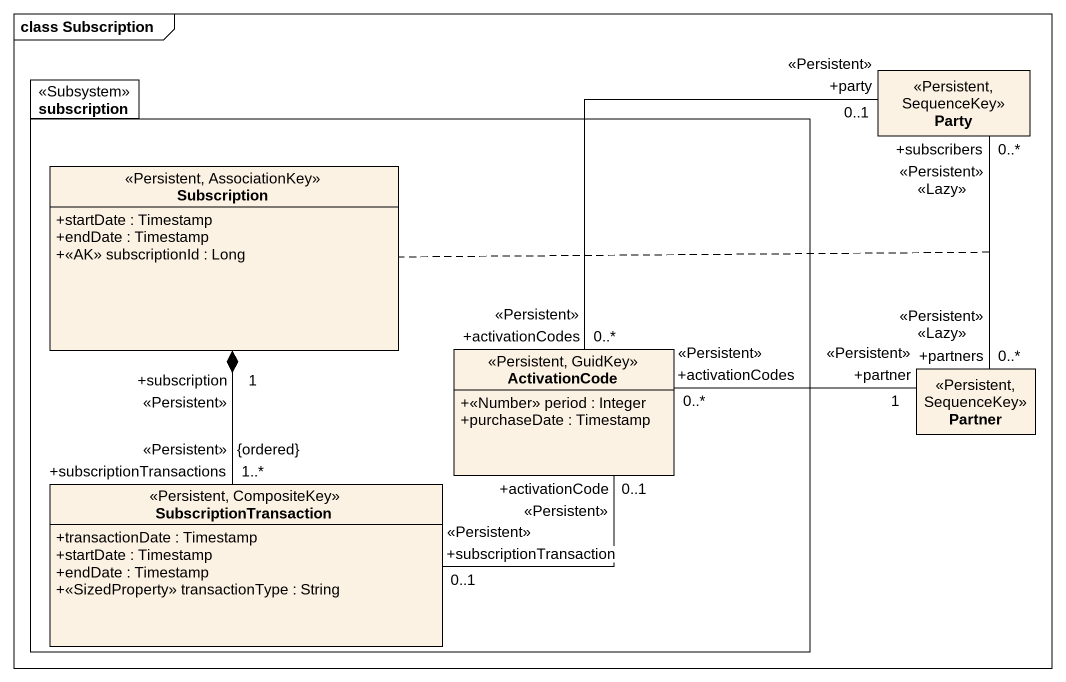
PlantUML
@startuml
mainframe class Subscription
hide circle
hide empty members
skinparam classAttributeIconSize 0
package subscription <<Subsystem>> {
  class Subscription <<Persistent, AssociationKey>> {
    +startDate : Timestamp
    +endDate : Timestamp
    +<<AK>> subscriptionId : Long
  }
  class ActivationCode <<Persistent, GuidKey>> {
    +<<Number>> period : Integer
    +purchaseDate : Timestamp
  }
  class SubscriptionTransaction <<Persistent, CompositeKey>> {
    +transactionDate : Timestamp
    +startDate : Timestamp
    +endDate : Timestamp
    +<<SizedProperty>> transactionType : String
  }
}
class Party <<Persistent, SequenceKey>>
class Partner <<Persistent, SequenceKey>>
Party "<<Persistent>> <<Lazy>>\n0..*\n+subscribers" -- "0..*\n<<Persistent>> <<Lazy>>\n+partners" Partner
(Party, Partner) .. Subscription
Subscription "<<Persistent>>\n1\n+subscription" *-- "<<Persistent>>\n1..*\n+subscriptionTransactions\n{ordered}" SubscriptionTransaction
ActivationCode "<<Persistent>>\n0..*\n+activationCodes" -up- "<<Persistent>>\n0..1\n+party" Party
ActivationCode "<<Persistent>>\n+activationCodes\n0..*" -right- "<<Persistent>>\n1\n+partner" Partner
ActivationCode "0..1\n<<Persistent>>\n+activationCode" -left- "0..1\n<<Persistent>>\n+subscriptionTransaction" SubscriptionTransaction
@enduml
